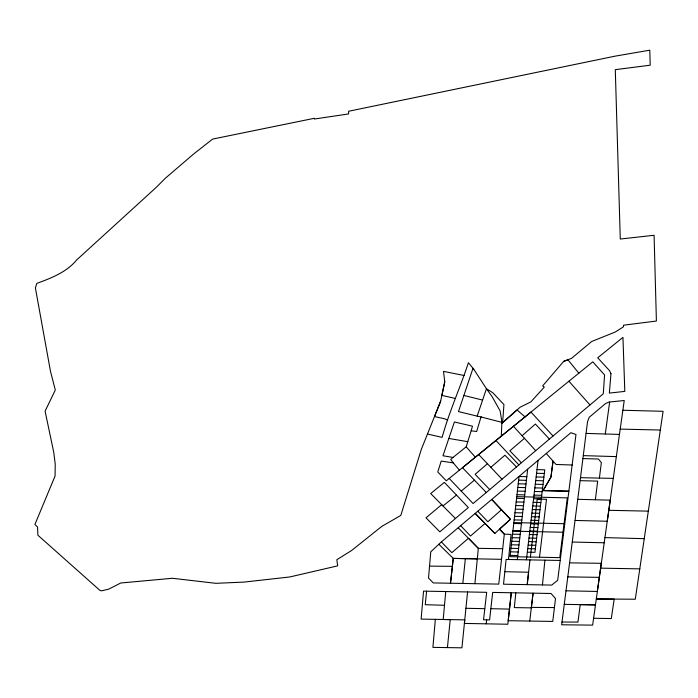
<?xml version="1.0" encoding="UTF-8"?>
<svg xmlns="http://www.w3.org/2000/svg" width="698" height="698" viewBox="0 0 698 698"><rect width="100%" height="100%" fill="white"/><g stroke="black" fill="none" stroke-linecap="round" stroke-linejoin="round"><path stroke-width="1.05" d="M459.424 470.164L453.281 462.887L441.223 461.073L437.768 471.988L446.319 480.8L501.286 436.154L501.836 423.328L502.804 420.022L503.947 404.561L492.727 392.686L486.454 388.742L473.75 369.198L468.402 362.724C460.156 387.783 449.163 411.881 442.113 437.367L427.473 434.025M560.206 560.45L506.111 559.438L503.52 584.2L551.752 585.09L557.702 580.247L575.972 434.522L570.894 432.699L441.354 541.936L430.762 551.813L428.52 578.066L433.301 582.926L498.756 584.104L504.322 534.162L499.498 529.171L494.856 533.464L475.268 513.449L494.856 533.464M435.343 619.353L432.9 647.378L461.928 647.823L464.755 619.868L421.121 619.1L423.546 591.127L486.672 592.314L483.548 619.763L489.603 619.903L492.675 592.419L551.019 593.483L555.512 598.552L552.746 621.429L508.205 620.705L511.285 592.759L507.821 624.239L464.397 623.419L467.581 591.965M445.752 591.555L443.186 619.492L450.219 619.615L447.427 647.596M474.884 583.685L478.331 548.349L468.463 538.271L451.842 552.659L441.354 541.936M486.253 623.838L486.646 619.833M426.6 591.189L425.257 604.704L444.495 605.279M515.813 592.838L514.304 607.592L531.326 607.871L533.08 593.152L529.747 621.054M542.459 584.915L544.911 560.162M462.809 583.467L465.348 558.644L477.31 558.862M508.476 559.482L511.093 534.406L504.322 534.162L499.498 529.171L510.395 519.26L491.767 499.48L510.447 519.26L499.498 529.171M501.539 559.325L453.255 558.4L450.489 583.258L453.255 558.4L438.85 544.257M529.974 559.883L527.208 584.636L528.587 572.238L504.82 571.688M517.297 559.648L527.679 469.222M526.423 559.813L538.071 460.471M530.393 557.056L537.242 499.061L546.49 499.288L539.502 557.24M577.77 499.314L595.368 499.768L597.663 481.114L580.134 480.66L561.646 624.78L592.637 625.129L624.23 400.512L608.752 402.1L605.428 403.653L589.269 417.23L587.542 421.671L580.134 480.66M580.509 477.685L599.39 478.095L601.362 462.652L598.448 459.031L582.943 458.569M609.624 402.135L605.288 433.99L586.084 433.414M565.938 590.796L597.322 591.459L601.24 563.303L569.455 562.867M593.588 618.28L611.282 618.559L614.188 599.102L596.275 598.997L635.285 599.216L663.1 411.305L622.904 410.258M447.575 420.109L444.783 418.826L434.496 416.549L440.665 401.149L444.757 381.771L443.492 371.38L464.24 375.515M444.757 381.771L441.878 395.373L455.079 398.392M471.159 430.806L472.476 426.181L454.398 421.985L442.986 455.759L452.985 457.452L466.194 446.816L471.159 430.806L476.664 431.486L481.009 416.968L501.975 422.369L500.1 410.869L492.116 396.656L486.454 388.742L477.153 416.121L458.473 411.593L473 368.3L473.75 369.198M440.665 401.149L421.391 449.198L400.8 515.438L381.71 526.432L351.609 550.495L336.829 559.717L337.666 565.86L289.818 576.958L244.195 582.08L215.857 583.327L172.441 578.276L120.754 582.996L108.836 589.095L101.699 590.822L99.962 590.429L37.893 535.218L37.544 527.051L34.9 524.495L55.072 476.001L55.221 464.048L53.781 452.505L45.091 411.166L55.299 390.016L50.492 371.345L35.406 287.995L36.776 283.423C51.207 278.101 66.633 272.22 76.658 259.97L155.994 187.596L165.557 178.069L193.259 154.31L212.637 139.085L314.196 118.328L314.362 119.018L348.564 113.948L348.634 111.252L614.938 56.18L649.786 50.177L650.204 65.193L615.296 69.669L620.278 239.03L654.087 235.278L656.399 321.028L623.55 325.198L623.445 326.812L615.348 331.978L591.634 341.514L571.549 358.362L563.67 361.389L542.634 385.907L544.3 387.12L530.864 401.9L520.176 407.178L501.836 423.328L517.026 409.944L525.044 416.898L530.969 412.09L553.043 435.988M452.985 457.452L450.76 459.528L453.281 462.887M501.434 509.776L487.85 521.755L477.851 511.25M513.44 426.304L522.069 435.735L535.383 424.044L549.396 439.077L603.299 393.768L604.564 374.931L592.785 361.834L462.477 467.686L486.288 492.5L549.396 439.077M485.058 523.439L470.478 536.02L460.715 525.707M502.019 479.203L487.44 463.734L475.12 474.308L489.726 489.577M455.428 518.483L439.836 531.832L426.016 517.811L441.677 504.654L455.428 518.483L468.332 507.525L444.364 482.37L430.692 493.547L442.994 505.98L456.431 495.1M535.689 450.69L524.468 438.309L509.854 450.812L521.38 462.774M490.764 467.381L504.933 455.227L516.503 466.953M486.288 492.5L473.078 503.528L449.215 478.47M461.142 491.156L474.465 480.128M501.286 436.154L525.044 416.898M563.67 361.389L567.893 359.767L578.869 373.194M561.977 622.04L577.953 622.093L580.221 604.634L595.455 604.878L564.211 604.355M531.379 607.4L554.43 607.574M429.54 566.13L452.383 566.331M502.717 548.715L478.331 548.349L458.211 527.828M567.683 576.88L599.294 577.351M600.568 568.146L639.839 568.879M465.924 608.298L484.813 608.656M511.346 544.789L518.989 544.946M528.142 545.138L535.767 545.295M510.945 548.323L518.579 548.48M527.732 548.663L535.349 548.82M510.552 551.848L518.178 551.996M527.322 552.179L534.93 552.336L544.763 469.824L536.998 469.614M510.151 555.364L517.776 555.512M453.255 558.4L465.348 558.644M599.39 478.095L613.359 478.383M608.822 510.308L648.608 511.145M513.745 523.483L521.432 523.648M530.637 523.858L538.306 524.032M530.218 527.418L537.879 527.592M512.943 530.611L520.612 530.777M529.808 530.977L537.451 531.143M512.882 531.161L562.989 532.242M512.541 534.171L520.202 534.328M529.389 534.528L537.032 534.694M512.14 537.713L519.801 537.879M528.971 538.071L536.605 538.237M511.739 541.255L519.391 541.412M528.561 541.604L536.186 541.77M490.86 608.691L509.479 609.101M620.199 429.104L660.474 430.029M515.77 505.544L523.491 505.727M532.74 505.945L540.435 506.129M515.368 509.147L523.072 509.322M532.321 509.54L540.008 509.723M514.958 512.733L522.662 512.917M531.893 513.126L539.58 513.309M514.557 516.328L522.252 516.503M531.475 516.712L539.153 516.886M514.156 519.905L521.842 520.08M531.056 520.289L538.725 520.464M513.85 522.601L564.063 523.718M572.255 542.032L604.171 542.791M518.23 483.793L525.987 483.993M535.287 484.229L543.018 484.421M517.811 487.44L525.568 487.632M534.86 487.867L542.59 488.059M517.401 491.069L525.149 491.261M534.432 491.497L542.154 491.68M517 494.699L524.73 494.891M534.005 495.118L541.727 495.301M516.773 496.644L567.317 497.875L559.796 557.632L510.002 556.655L519.05 476.49L526.824 476.69M516.59 498.32L524.32 498.503M533.586 498.73L541.29 498.922M516.18 501.932L523.901 502.115M533.159 502.342L540.863 502.525M575.108 520.446L607.26 521.258L610.261 500.161L595.368 499.768M536.57 473.279L544.327 473.48M536.143 476.935L543.89 477.135M518.64 480.145L526.405 480.346M535.706 480.582L543.454 480.782M604.922 537.608L644.411 538.673M583.31 455.628L616.404 456.614M605.288 433.99L619.501 434.426M572.177 465.008L556.044 464.467L546.307 453.525M448.709 438.423L467.782 441.686M477.153 416.121L481.585 417.09M463.83 395.434L482.493 400.05M478.654 454.52L487.44 463.734M495.946 440.49L518.893 464.903M522.069 435.735L524.468 438.309M568.931 381.248L589.889 404.84M466.194 446.816L475.338 457.234M610.968 373.718L609.345 393.105L624.806 391.386L622.956 337.361L597.715 357.804L609.555 370.673L610.968 373.718M551.464 473.008L550.966 477.1L543.105 490.581L568.922 491.226L543.07 490.598L550.966 477.1L553.034 461.09L551.464 473.008"/></g></svg>
